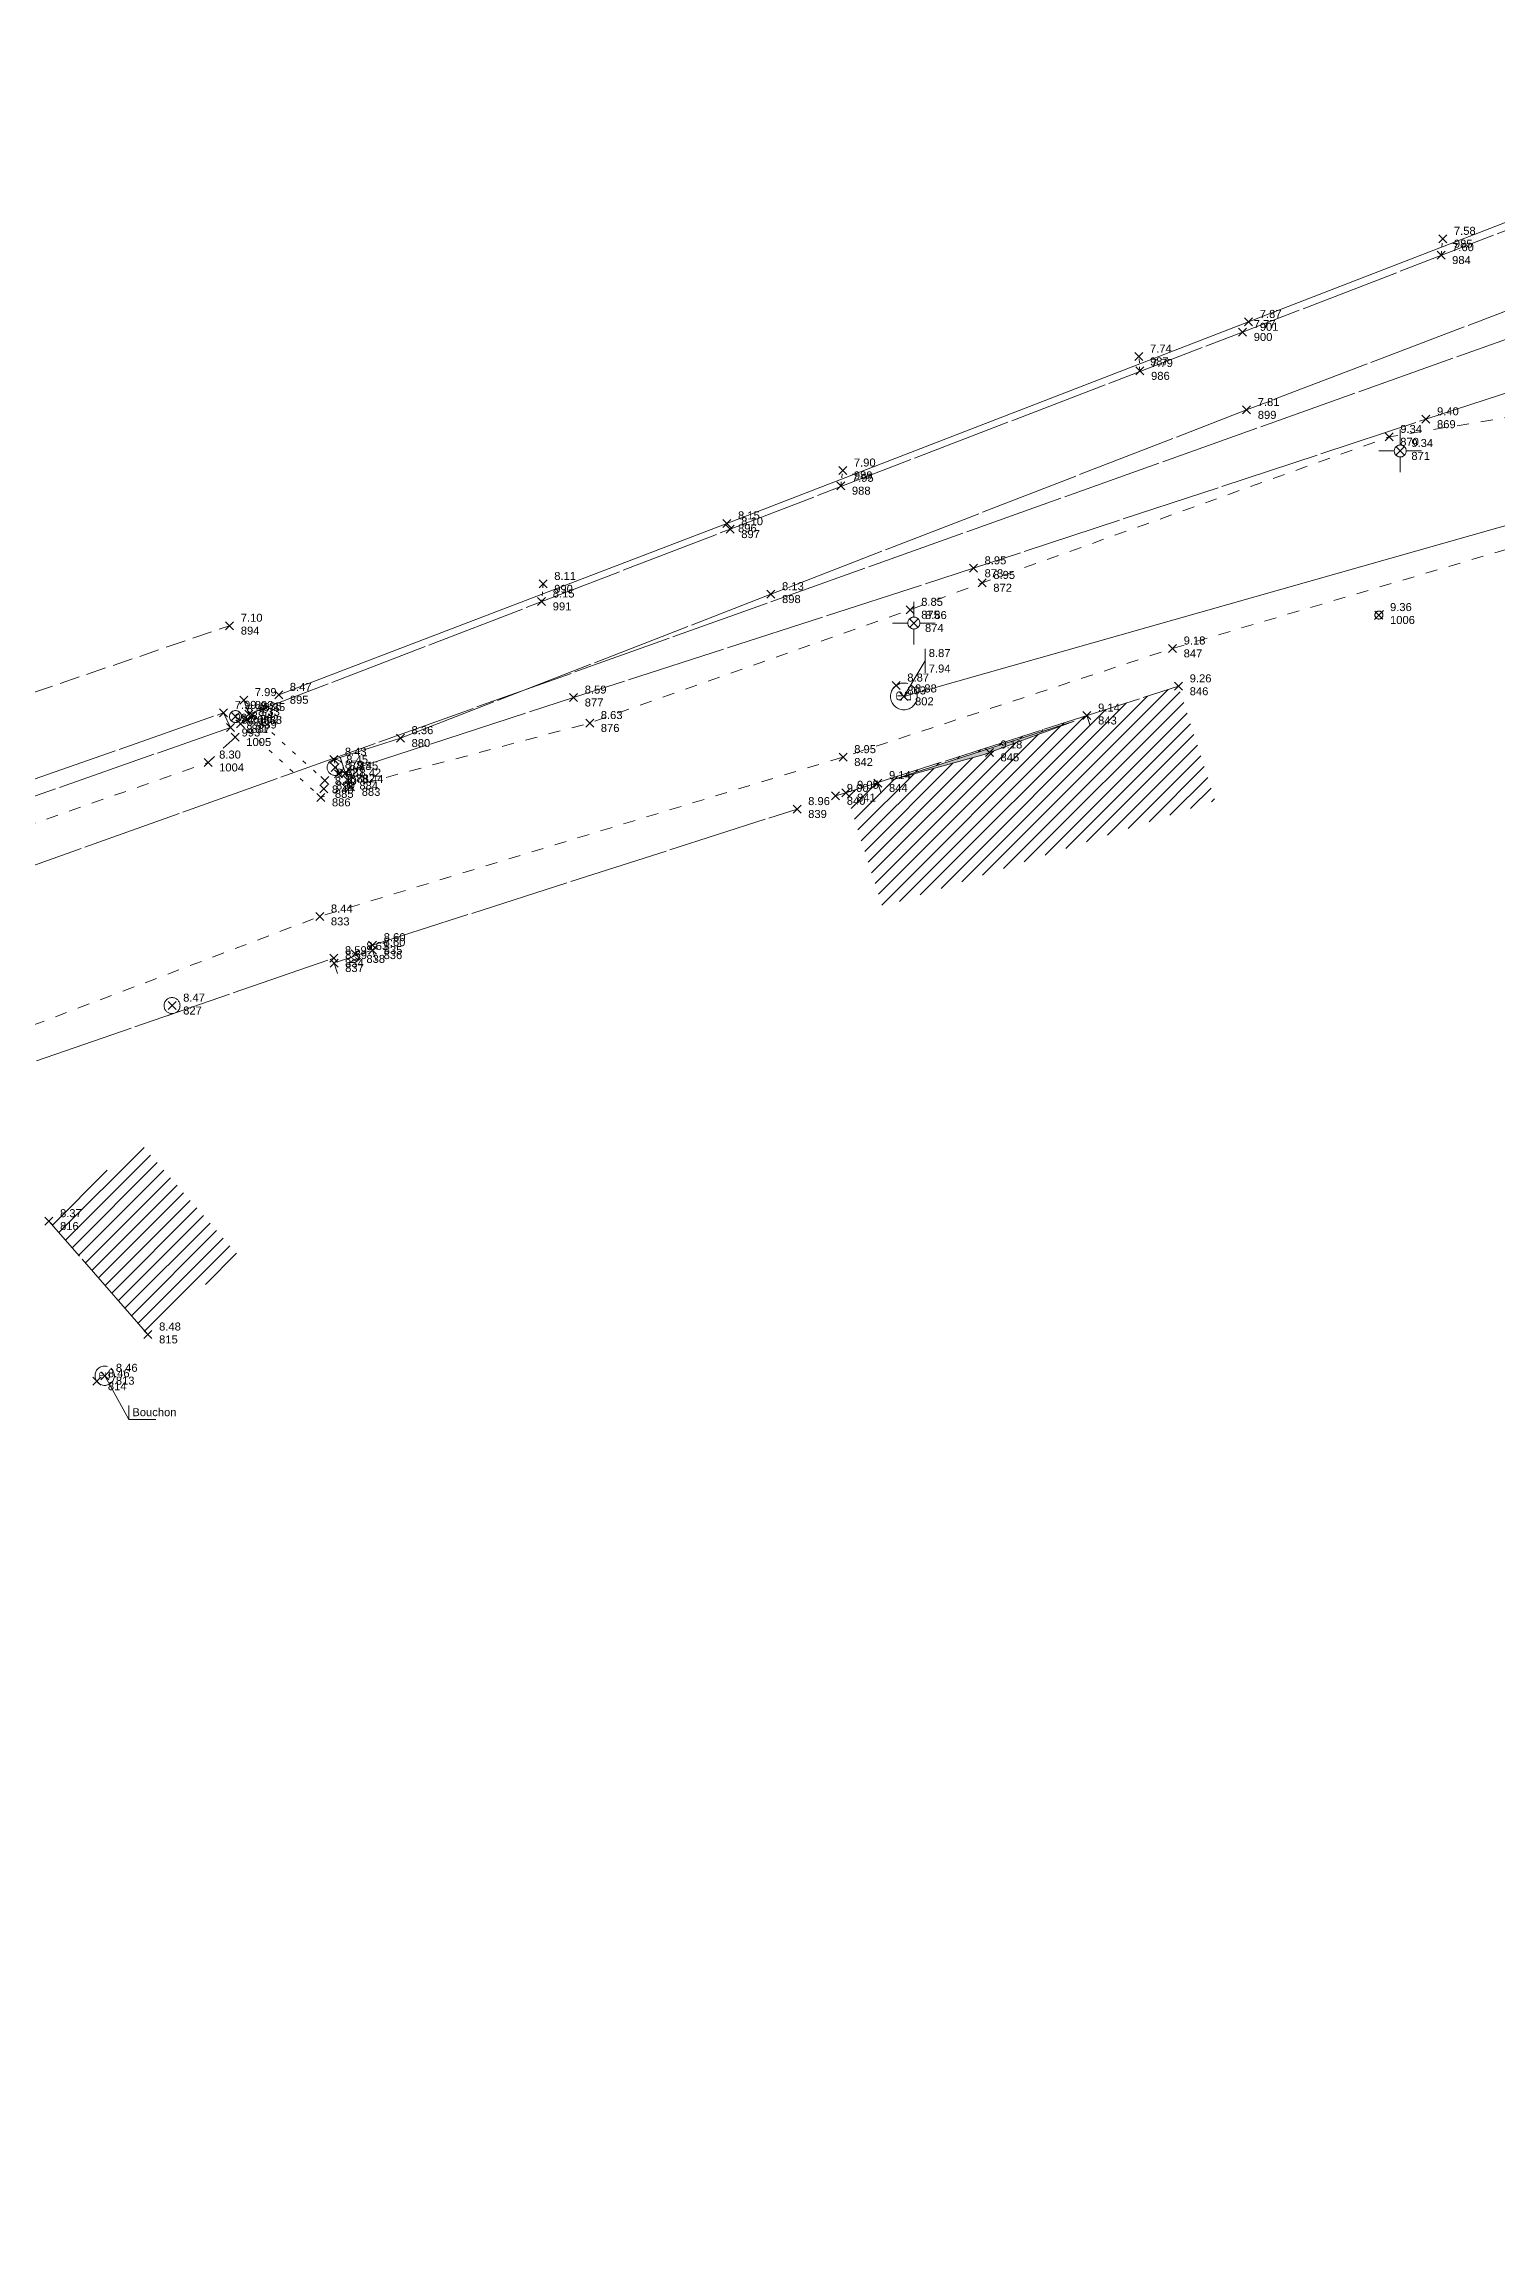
# Model space of a CAD drawing. Header units: metres. Extents: x 1232176 to 1232775, y 7198915 to 7199601.
# Drawn here: x 1232669 to 1232705.3, y 7199521.7 to 7199576.5 of the extents above; entities that cross this region are included whole.
import ezdxf
from ezdxf.enums import TextEntityAlignment as Align

# ---------------------------------------------------------------- set-up
doc = ezdxf.new("R2010")
doc.units = ezdxf.units.M
doc.header["$PDMODE"] = 3
doc.header["$PDSIZE"] = 0.1
for name, pattern in [('LL_0824', [0.35, 0.1, -0.25]), ('LL_0827', [0.2, 0.1, -0.1]), ('LL_0829', [0.6, 0.3, -0.3]), ('OL_0942', [0.7, 0.5, -0.2]), ('RL_1105', [2.5, 2.5, 0]), ('SL_1144', [2.5, 2.5, 0]), ('SL_1146', [2.5, 2.5, 0]), ('Socle_Continu', [2.5, 2.5, 0]), ('YL_2901', [2.5, 2.5, 0])]:
    doc.linetypes.add(name, pattern=pattern)
for name, color, linetype, lineweight in [('BATIH_SCS', 201, 'Socle_Continu', 13), ('CLOTU_SCS', 212, 'Socle_Continu', 13), ('EAUPO_SCS', 140, 'Socle_Continu', 13), ('MOBUR_SCS', 251, 'Socle_Continu', 13), ('NIVEL_SCS', 102, 'Socle_Continu', 13), ('SIGNV_SCS', 20, 'Socle_Continu', 13), ('SIGTA_SCI', 7, 'Socle_Continu', 13), ('SIGTM_SCI', 1, 'Socle_Continu', 13), ('SIGTO_SCI', 255, 'Socle_Continu', 13), ('VOIRI_SCS', 7, 'Socle_Continu', 13)]:
    doc.layers.add(name, color=color, linetype=linetype, lineweight=lineweight)
for name, color, linetype, lineweight, true_color in [('BATIM_SCS', 7, 'Socle_Continu', 13, 0xdf7fff), ('EAUUS_PSI', 7, 'Socle_Continu', 13, 0x7f3f00), ('EAUUS_SCI', 7, 'Socle_Continu', 13, 0x7f3f00), ('EAUUS_SCS', 7, 'Socle_Continu', 13, 0x7f3f00), ('EAUUS_SCT', 7, 'Socle_Continu', 13, 0x7f3f00), ('SIGTR_PSS', 7, 'Socle_Continu', 13, 0x9966cc), ('SIGTS_PSS', 7, 'Socle_Continu', 13, 0x9966cc)]:
    doc.layers.add(name, color=color, linetype=linetype, lineweight=lineweight, true_color=true_color)
doc.styles.add('Reseaux', font='arial.ttf')
doc.styles.get("Standard").update_dxf_attribs({"font": 'arial.ttf'})
doc.styles.add('Style_1', font='WINGDNG2.TTF')
doc.linetypes.add('CL_0181', pattern='A,3,-0.15,0.4,-0.381,["eu",Standard,S=0.254,R=0,X=-0.2,Y=-0.1],-0.381,0.4,-0.15', length=4.862)
doc.linetypes.add('NL_0902', pattern='A,0,["U",Style_1,S=0.127,R=0,X=-0.105,Y=-0.085],1', length=1)
pattern_1 = [(45, (0, 0), (-0.176776695297, 0.176776695297), [])]

# ---------------------------------------------------------------- blocks, each defined once
blk = doc.blocks.new('YP_1521')
at = {"layer": 'SIGTO_SCI', "color": 7, "linetype": 'Socle_Continu'}
blk.add_point((0, 0), dxfattribs=at)
at = {"layer": 'SIGTA_SCI', "linetype": 'Socle_Continu'}
blk.add_attdef('ALT', (0.278, 0.099), '', height=0.2, dxfattribs=at)
at = {"layer": 'SIGTA_SCI', "linetype": 'Socle_Continu', "flags": 9}
blk.add_attdef('CALQUE_ALT', (1.69, -1.18), '', height=0.2, dxfattribs=at)
at = {"layer": 'SIGTM_SCI', "linetype": 'Socle_Continu'}
blk.add_attdef('MAT', (0.278, -0.223), '', height=0.2, dxfattribs=at)
at = {"layer": 'SIGTM_SCI', "linetype": 'Socle_Continu', "flags": 9}
blk.add_attdef('CALQUE_MAT', (1.69, -1.501), '', height=0.2, dxfattribs=at)
at = {"layer": 'SIGTO_SCI', "linetype": 'Socle_Continu', "flags": 9}
for tag, p in [('ID', (1.69, 0.105)), ('NATURE', (1.69, -0.216)), ('FAMILLE', (1.69, -0.538)), ('CALQUE', (1.69, -0.859)), ('PCRS', (1.69, -1.823))]:
    blk.add_attdef(tag, p, '', height=0.2, dxfattribs=at)
blk = doc.blocks.new('CP_0161')
at = {"layer": 'EAUUS_SCS', "linetype": 'Socle_Continu', "const_width": 0.0333, "flags": 128}
for points in [[(-0.071, -0.125), (-0.195, -0.125, -0.405328), (-0.27, -0.05), (-0.27, 0.075, -0.999132), (-0.071, 0.075), (-0.071, 0.025), (-0.245, 0.025)], [(0.054, 0.175), (0.054, -0.038, 0.410802), (0.141, -0.125), (0.253, -0.125), (0.253, 0.175)]]:
    blk.add_lwpolyline(points, format="xyb", dxfattribs=at)
at = {"layer": 'EAUUS_SCS', "linetype": 'Socle_Continu'}
blk.add_circle((0, 0), 0.5, dxfattribs=at)
at = {"layer": 'EAUUS_SCS', "linetype": 'Socle_Continu', "flags": 9}
for tag, p in [('NATURE', (0.989, 0.255)), ('FAMILLE', (0.989, -0.066)), ('ID', (0.989, 0.577)), ('CALQUE', (0.989, -0.387)), ('PCRS', (0.989, -0.709)), ('TYPE', (0.989, -1.03))]:
    blk.add_attdef(tag, p, '', height=0.2, dxfattribs=at)
blk = doc.blocks.new('HP_0569')
at = {"layer": 'SIGNV_SCS', "linetype": 'Socle_Continu'}
blk.add_line((-0.2, -0.2), (0.2, -0.2), dxfattribs=at)
blk.add_circle((0, 0), 0.2, dxfattribs=at)
at = {"layer": 'SIGNV_SCS', "linetype": 'Socle_Continu', "flags": 9}
for tag, p in [('ID', (0.713, 0.595)), ('NATURE', (0.713, 0.273)), ('FAMILLE', (0.713, -0.048)), ('CALQUE', (0.713, -0.369)), ('PCRS', (0.713, -0.69))]:
    blk.add_attdef(tag, p, '', height=0.2, dxfattribs=at)
blk = doc.blocks.new('SP_1161')
at = {"layer": 'CLOTU_SCS', "linetype": 'Socle_Continu'}
for p, q in [((0, 0), (0, 0.275)), ((0.062, 0), (0.938, 0)), ((0.5, 0.154), (0.344, 0.103)), ((0.344, 0.103), (0.656, 0.103)), ((0.656, 0.103), (0.5, 0.154)), ((1, 0.275), (1, 0))]:
    blk.add_line(p, q, dxfattribs=at)
at = {"layer": 'CLOTU_SCS', "linetype": 'Socle_Continu', "flags": 9}
for tag, p in [('ID', (1.36, 0.385)), ('NATURE', (1.36, 0.064)), ('CALQUE', (1.36, -0.579)), ('FAMILLE', (1.36, -0.257)), ('PCRS', (1.36, -0.9))]:
    blk.add_attdef(tag, p, '', height=0.2, dxfattribs=at)
blk = doc.blocks.new('RP_1122')
at = {"layer": 'BATIM_SCS', "linetype": 'Socle_Continu'}
blk.add_hatch(color=256, dxfattribs=at).paths.add_polyline_path([(0.0625, 0.0331), (0.9375, 0.0331), (0.5, 0.1325)])
for p, q in [((0, 0.2651), (0, 0)), ((1, 0), (1, 0.2651)), ((0.5, 0.1325), (0.0625, 0.0331)), ((0.9375, 0.0331), (0.5, 0.1325)), ((0.0625, 0.0331), (0.9375, 0.0331))]:
    blk.add_line(p, q, dxfattribs=at)
at = {"layer": 'BATIM_SCS', "linetype": 'Socle_Continu', "flags": 9}
for tag, p in [('ID', (1.3417, 0.8705)), ('NATURE', (1.3417, 0.5492)), ('FAMILLE', (1.3417, 0.228)), ('CALQUE', (1.3417, -0.0933)), ('PCRS', (1.3417, -0.4146))]:
    blk.add_attdef(tag, p, '', height=0.2, dxfattribs=at)
blk = doc.blocks.new('LP_0844')
at = {"layer": 'VOIRI_SCS', "linetype": 'Socle_Continu'}
blk.add_circle((0, 0), 0.15, dxfattribs=at)
at = {"layer": 'VOIRI_SCS', "linetype": 'Socle_Continu', "flags": 9}
for tag, p in [('ID', (0.914, 0.102)), ('NATURE', (0.914, -0.22)), ('FAMILLE', (0.914, -0.541)), ('CALQUE', (0.914, -0.862)), ('PCRS', (0.914, -1.183))]:
    blk.add_attdef(tag, p, '', height=0.2, dxfattribs=at)
blk = doc.blocks.new('AP_0001')
at = {"layer": 'EAUPO_SCS', "linetype": 'Socle_Continu'}
blk.add_line((0.113, 0.113), (-0.113, -0.113), dxfattribs=at)
blk.add_circle((0, 0), 0.1, dxfattribs=at)
at = {"layer": 'EAUPO_SCS', "linetype": 'Socle_Continu', "flags": 9}
for tag, p in [('ID', (0.809, 0.507)), ('NATURE', (0.809, 0.186)), ('FAMILLE', (0.809, -0.135)), ('CALQUE', (0.809, -0.456)), ('PCRS', (0.809, -0.778))]:
    blk.add_attdef(tag, p, '', height=0.2, dxfattribs=at)
blk = doc.blocks.new('YP_2908')
at = {"layer": 'SIGTR_PSS', "linetype": 'Socle_Continu'}
for p, q in [((-0.15, 0), (-0.533, 0)), ((0, 0.15), (0, 0.533)), ((0.15, 0), (0.533, 0)), ((0.533, 0), (0.15, 0)), ((0, -0.15), (0, -0.533))]:
    blk.add_line(p, q, dxfattribs=at)
blk.add_circle((0, 0), 0.15, dxfattribs=at)
at = {"layer": 'SIGTR_PSS', "linetype": 'Socle_Continu', "flags": 9}
for tag, p in [('NATURE', (0.884, -0.047)), ('ID', (0.884, 0.274)), ('CALQUE', (0.884, -0.689)), ('FAMILLE', (0.884, -0.368)), ('PCRS', (0.884, -1.011))]:
    blk.add_attdef(tag, p, '', height=0.2, dxfattribs=at)
blk = doc.blocks.new('*U73')
at = {"layer": 'EAUUS_SCI', "linetype": 'Socle_Continu'}
blk.add_line((0.602, -1.098), (0, 0), dxfattribs=at)
at = {"layer": 'EAUUS_SCI', "linetype": 'Socle_Continu', "flags": 128}
blk.add_lwpolyline([(1.275, -1.098), (0.602, -1.098), (0.602, -0.741)], dxfattribs=at)
at = {"layer": 'EAUUS_SCI', "linetype": 'Socle_Continu'}
blk.add_point((0, 0), dxfattribs=at)
at = {"layer": 'EAUUS_SCI', "linetype": 'Socle_Continu', "flags": 9}
for tag, p in [('NATURE', (1.967, -0.177)), ('ID', (1.967, 0.144)), ('FAMILLE', (1.967, -0.499)), ('CALQUE', (1.967, -0.82)), ('PCRS', (1.967, -1.141))]:
    blk.add_attdef(tag, p, '', height=0.2, dxfattribs=at)
at = {"layer": 'EAUUS_SCI', "linetype": 'Socle_Continu'}
blk.add_attdef('TXT', (0.691, -1.011), '', height=0.2, dxfattribs=at)
blk = doc.blocks.new('*U103')
at = {"layer": 'EAUUS_PSI', "linetype": 'Socle_Continu'}
blk.add_line((0.531, 0.889), (0, 0), dxfattribs=at)
at = {"layer": 'EAUUS_PSI', "linetype": 'Socle_Continu', "flags": 128}
blk.add_lwpolyline([(0.531, 0.589), (0.531, 1.189)], dxfattribs=at)
at = {"layer": 'EAUUS_PSI', "linetype": 'Socle_Continu'}
blk.add_point((0, 0), dxfattribs=at)
for tag, p in [('TAMPON', (0.621, 1.084)), ('RADIER', (0.621, 0.697))]:
    blk.add_attdef(tag, text='', height=0.2, dxfattribs=at).set_placement(p, align=Align.MIDDLE_LEFT)
at = {"layer": 'EAUUS_PSI', "linetype": 'Socle_Continu', "flags": 9}
for tag, p in [('CALQUE', (2.323, 0.466)), ('FAMILLE', (2.525, -0.101))]:
    blk.add_attdef(tag, p, '', height=0.2, dxfattribs=at)
at = {"layer": 'EAUUS_PSI', "linetype": 'Socle_Continu', "style": 'Reseaux', "flags": 9}
for tag, p in [('ID', (2.525, 0.541)), ('NATURE', (2.525, 0.22))]:
    blk.add_attdef(tag, p, '', height=0.2, dxfattribs=at)

msp = doc.modelspace()

# ---------------------------------------------------------------- hatches: boundary and pattern name
at = {"layer": 'BATIH_SCS', "linetype": 'Socle_Continu'}
h = msp.add_hatch(dxfattribs=at)
h.set_pattern_fill('RL_1107', color=256, pattern_type=2)
h.set_pattern_definition(pattern_1)
h.paths.add_polyline_path([(1232697.353, 7199560.471), (1232689.042, 7199557.812), (1232689.956, 7199554.955), (1232698.267, 7199557.613)])
h.paths.add_polyline_path([(1232694.748, 7199559.604), (1232692.493, 7199558.771), (1232690.176, 7199558.127)], flags=16)
h = msp.add_hatch(dxfattribs=at)
h.set_pattern_fill('RL_1107', color=256, pattern_type=2)
h.set_pattern_definition(pattern_1)
h.paths.add_polyline_path([(1232671.387, 7199549.079), (1232669.128, 7199547.106), (1232671.603, 7199544.273), (1232673.862, 7199546.246)])

# ---------------------------------------------------------------- linework, layer by layer
at = {"layer": 'BATIM_SCS', "linetype": 'RL_1105', "flags": 128}
for points in [[(1232689.042, 7199557.812), (1232697.353, 7199560.471)], [(1232671.603, 7199544.273), (1232669.128, 7199547.106)]]:
    msp.add_lwpolyline(points, dxfattribs=at)
at = {"layer": 'CLOTU_SCS', "linetype": 'SL_1146', "flags": 128}
for points in [[(1232673.995, 7199560.128), (1232674.124, 7199559.772), (1232686.148, 7199564.398), (1232698.953, 7199569.325), (1232713.922, 7199575.105), (1232714.022, 7199575.256), (1232713.912, 7199575.488)], [(1232718.093, 7199571.959), (1232713.664, 7199570.476), (1232703.532, 7199567.145), (1232692.228, 7199563.42), (1232682.238, 7199560.19), (1232676.363, 7199558.283), (1232676.244, 7199558.639), (1232677.911, 7199559.176)], [(1232661.064, 7199555.461), (1232673.492, 7199559.809), (1232673.664, 7199559.441), (1232661.558, 7199555.205), (1232657.656, 7199553.888), (1232656.501, 7199553.489), (1232643.717, 7199548.998), (1232631.082, 7199544.592), (1232630.946, 7199544.944), (1232643.655, 7199549.375), (1232656.324, 7199553.809), (1232659.983, 7199555.093)], [(1232677.216, 7199554.003), (1232687.82, 7199557.404)], [(1232688.785, 7199557.733), (1232689.042, 7199557.812)], [(1232668.168, 7199548.226), (1232666.446, 7199550.297), (1232676.247, 7199553.677)]]:
    msp.add_lwpolyline(points, dxfattribs=at)
at = {"layer": 'CLOTU_SCS', "linetype": 'SL_1144', "flags": 128}
msp.add_lwpolyline([(1232677.911, 7199559.176), (1232687.167, 7199562.774), (1232699.054, 7199567.378), (1232715.027, 7199573.481)], dxfattribs=at)
at = {"layer": 'EAUUS_SCT', "linetype": 'CL_0181', "flags": 128}
msp.add_lwpolyline([(1232690.49, 7199560.219), (1232716.123, 7199567.497)], dxfattribs=at)
at = {"layer": 'MOBUR_SCS', "linetype": 'NL_0902', "flags": 128}
msp.add_lwpolyline([(1232674.869, 7199560.258), (1232686.068, 7199564.544), (1232699.104, 7199569.578), (1232713.807, 7199575.266)], dxfattribs=at)
at = {"layer": 'NIVEL_SCS', "linetype": 'OL_0942', "flags": 128}
msp.add_lwpolyline([(1232594.514, 7199535.169), (1232607.543, 7199539.393), (1232619.228, 7199542.967), (1232628.38, 7199546.181), (1232640.293, 7199550.439), (1232649.357, 7199553.674), (1232655.265, 7199555.475), (1232655.733, 7199555.742), (1232664.137, 7199558.748), (1232673.644, 7199561.986)], dxfattribs=at)
at = {"layer": 'SIGTS_PSS', "linetype": 'YL_2901', "flags": 128}
msp.add_lwpolyline([(1232242.852, 7198954.501), (1232189.936, 7198952.042), (1232261.971, 7199028.11), (1232304.103, 7199106.496), (1232331.072, 7199190.429), (1232351.22, 7199279.26), (1232386.124, 7199352.6), (1232443.41, 7199421.398), (1232502.151, 7199471.743), (1232588.035, 7199526.334), (1232660.288, 7199552.976), (1232726.202, 7199576.527)], dxfattribs=at)
at = {"layer": 'VOIRI_SCS', "linetype": 'LL_0827', "flags": 128}
for points in [[(1232703.91, 7199571.247), (1232703.954, 7199571.655)], [(1232696.388, 7199568.353), (1232696.36, 7199568.713)], [(1232688.913, 7199565.483), (1232688.962, 7199565.865)], [(1232681.476, 7199563.03), (1232681.438, 7199562.592)]]:
    msp.add_lwpolyline(points, dxfattribs=at)
at = {"layer": 'VOIRI_SCS', "linetype": 'LL_0829', "flags": 128}
for points in [[(1232707.43, 7199568.146), (1232707.529, 7199567.513), (1232702.613, 7199566.704), (1232692.446, 7199563.057), (1232690.644, 7199562.384), (1232682.639, 7199559.554), (1232676.665, 7199557.957)], [(1232666.447, 7199550.585), (1232666.504, 7199551.224), (1232667.43, 7199551.507), (1232675.895, 7199554.719), (1232688.971, 7199558.702), (1232697.202, 7199561.417), (1232706.204, 7199564.09), (1232708.05, 7199564.096), (1232708.143, 7199563.118)], [(1232176.773, 7198945.58), (1232184.824, 7198949.136), (1232189.035, 7198951.799), (1232197.775, 7198957.97), (1232200.189, 7198959.681), (1232207.34, 7198965.315), (1232217.299, 7198974.288), (1232225.041, 7198981.756), (1232233.817, 7198991.391), (1232243.49, 7199003.223), (1232251.893, 7199014.445), (1232260.381, 7199026.224), (1232263.533, 7199030.724), (1232268.608, 7199038.321), (1232276.637, 7199051.367), (1232283.954, 7199064.25), (1232291.337, 7199079.215), (1232297.915, 7199092.936), (1232304.109, 7199106.982), (1232307.537, 7199115.426), (1232311.991, 7199127.535), (1232314.6, 7199134.232), (1232319.371, 7199147.573), (1232321.683, 7199154.294), (1232325.989, 7199169.633), (1232329.343, 7199183.575), (1232330.824, 7199190.558), (1232333.009, 7199200.152), (1232336.846, 7199217.195), (1232340.696, 7199234.515), (1232343.85, 7199248.613), (1232347.53, 7199265.329), (1232350.996, 7199279.313), (1232353.393, 7199287.513), (1232357.503, 7199298.747), (1232363.864, 7199311.926), (1232368.115, 7199320.692), (1232374.195, 7199332.098), (1232381.621, 7199346.074), (1232386.201, 7199353.081), (1232396.053, 7199367.701), (1232403.91, 7199377.482), (1232412.882, 7199388.288), (1232422.231, 7199399.373), (1232432.147, 7199409.931), (1232440.319, 7199418.535), (1232445.041, 7199423.391), (1232455.695, 7199434.462), (1232462.575, 7199440.784), (1232471.228, 7199448.493), (1232482.533, 7199457.491), (1232495.099, 7199466.71), (1232505.71, 7199474.306), (1232517.516, 7199482.88), (1232530.12, 7199491.513), (1232541.806, 7199499.734), (1232554.943, 7199509.045), (1232563.141, 7199514.372), (1232573.343, 7199519.874), (1232585.321, 7199525.593), (1232585.911, 7199525.753), (1232591.509, 7199527.957), (1232595.238, 7199529.79), (1232601.724, 7199532.151), (1232611.467, 7199536.595), (1232624.707, 7199541.603), (1232635.818, 7199545.941), (1232645.963, 7199549.477), (1232655.204, 7199552.678), (1232657.823, 7199553.283), (1232666.129, 7199556.12), (1232673.103, 7199558.567), (1232673.782, 7199559.202)]]:
    msp.add_lwpolyline(points, dxfattribs=at)
at = {"layer": 'VOIRI_SCS', "linetype": 'LL_0824', "flags": 128}
msp.add_lwpolyline([(1232676.533, 7199558.292), (1232676.665, 7199557.957), (1232675.921, 7199557.694), (1232673.912, 7199559.536), (1232674.208, 7199559.754), (1232676.024, 7199558.114)], dxfattribs=at)

# ---------------------------------------------------------------- block references
at = {"layer": 'BATIM_SCS', "linetype": 'Socle_Continu', "xscale": 5.490494452987523, "rotation": 197.898872611246}
msp.add_blockref('RP_1122', (1232695.064, 7199559.741), dxfattribs=at)
at = {"layer": 'CLOTU_SCS', "linetype": 'Socle_Continu', "xscale": 1.012127857630332, "yscale": 1.012127857630332, "rotation": 198.5393499145141}
msp.add_blockref('SP_1161', (1232677.212, 7199553.877), dxfattribs=at)
at = {"layer": 'EAUPO_SCS', "linetype": 'Socle_Continu'}
msp.add_blockref('AP_0001', (1232702.358, 7199562.252), dxfattribs=at)
at = {"layer": 'EAUUS_PSI', "linetype": 'Socle_Continu'}
msp.add_blockref('*U103', (1232690.49, 7199560.219), dxfattribs=at).add_auto_attribs({'TAMPON': '8.87', 'RADIER': '7.94'})
at = {"layer": 'EAUUS_SCI', "linetype": 'Socle_Continu'}
msp.add_blockref('*U73', (1232670.522, 7199543.242), dxfattribs=at).add_auto_attribs({'TXT': 'Bouchon'})
at = {"layer": 'EAUUS_SCS', "linetype": 'Socle_Continu'}
for p, xscale, yscale in [((1232690.49, 7199560.219), 0.6668158851634589, 0.6668158851634589), ((1232670.522, 7199543.242), 0.4845682756083949, 0.4845682756083949)]:
    msp.add_blockref('CP_0161', p, dxfattribs=dict(at, xscale=xscale, yscale=yscale))
at = {"layer": 'SIGNV_SCS', "linetype": 'Socle_Continu'}
for p, rotation in [((1232676.28, 7199558.444), 108.5883039310371), ((1232672.204, 7199552.492), 19.02503405867554)]:
    msp.add_blockref('HP_0569', p, dxfattribs=dict(at, rotation=rotation))
at = {"layer": 'SIGTO_SCI', "linetype": 'Socle_Continu'}
for p, values in [((1232703.91, 7199571.247), {'ALT': '7.60', 'MAT': '984'}), ((1232703.954, 7199571.655), {'ALT': '7.58', 'MAT': '985'}), ((1232699.104, 7199569.578), {'ALT': '7.87', 'MAT': '901'}), ((1232698.953, 7199569.325), {'ALT': '7.77', 'MAT': '900'}), ((1232696.36, 7199568.713), {'ALT': '7.74', 'MAT': '987'}), ((1232696.388, 7199568.353), {'ALT': '7.79', 'MAT': '986'}), ((1232699.054, 7199567.378), {'ALT': '7.81', 'MAT': '899'}), ((1232703.532, 7199567.145), {'ALT': '9.40', 'MAT': '869'}), ((1232702.613, 7199566.704), {'ALT': '9.34', 'MAT': '870'}), ((1232702.891, 7199566.352), {'ALT': '9.34', 'MAT': '871'}), ((1232688.962, 7199565.865), {'ALT': '7.90', 'MAT': '989'}), ((1232688.913, 7199565.483), {'ALT': '7.95', 'MAT': '988'}), ((1232686.068, 7199564.544), {'ALT': '8.15', 'MAT': '896'}), ((1232686.148, 7199564.398), {'ALT': '8.10', 'MAT': '897'}), ((1232681.476, 7199563.03), {'ALT': '8.11', 'MAT': '990'}), ((1232692.228, 7199563.42), {'ALT': '8.95', 'MAT': '873'}), ((1232692.446, 7199563.057), {'ALT': '8.95', 'MAT': '872'}), ((1232681.438, 7199562.592), {'ALT': '8.15', 'MAT': '991'}), ((1232687.167, 7199562.774), {'ALT': '8.13', 'MAT': '898'}), ((1232673.644, 7199561.986), {'ALT': '7.10', 'MAT': '894'}), ((1232690.644, 7199562.384), {'ALT': '8.85', 'MAT': '875'}), ((1232690.739, 7199562.053), {'ALT': '8.86', 'MAT': '874'}), ((1232702.358, 7199562.252), {'ALT': '9.36', 'MAT': '1006'}), ((1232697.202, 7199561.417), {'ALT': '9.18', 'MAT': '847'}), ((1232674.869, 7199560.258), {'ALT': '8.47', 'MAT': '895'}), ((1232690.297, 7199560.491), {'ALT': '8.87', 'MAT': '803'}), ((1232697.353, 7199560.471), {'ALT': '9.26', 'MAT': '846'}), ((1232673.492, 7199559.809), {'ALT': '7.99', 'MAT': '992'}), ((1232673.79, 7199559.715), {'ALT': '8.48', 'MAT': '891'}), ((1232673.995, 7199560.128), {'ALT': '7.99', 'MAT': '893'}), ((1232674.124, 7199559.772), {'ALT': '8.35', 'MAT': '892'}), ((1232674.208, 7199559.754), {'ALT': '8.35', 'MAT': '888'}), ((1232682.238, 7199560.19), {'ALT': '8.59', 'MAT': '877'}), ((1232690.49, 7199560.219), {'ALT': '8.88', 'MAT': '802'}), ((1232695.064, 7199559.741), {'ALT': '9.14', 'MAT': '843'}), ((1232673.664, 7199559.441), {'ALT': '8.26', 'MAT': '993'}), ((1232673.782, 7199559.202), {'ALT': '8.31', 'MAT': '1005'}), ((1232673.912, 7199559.536), {'ALT': '8.34', 'MAT': '887'}), ((1232674.076, 7199559.639), {'ALT': '8.33', 'MAT': '889'}), ((1232677.911, 7199559.176), {'ALT': '8.36', 'MAT': '880'}), ((1232682.639, 7199559.554), {'ALT': '8.63', 'MAT': '876'}), ((1232676.244, 7199558.639), {'ALT': '8.43', 'MAT': '879'}), ((1232688.971, 7199558.702), {'ALT': '8.95', 'MAT': '842'}), ((1232692.626, 7199558.819), {'ALT': '9.18', 'MAT': '845'}), ((1232673.103, 7199558.567), {'ALT': '8.30', 'MAT': '1004'}), ((1232676.024, 7199558.114), {'ALT': '8.42', 'MAT': '890'}), ((1232676.28, 7199558.444), {'ALT': '8.45', 'MAT': '881'}), ((1232676.363, 7199558.283), {'ALT': '8.43', 'MAT': '878'}), ((1232676.533, 7199558.292), {'ALT': '8.45', 'MAT': '882'}), ((1232676.608, 7199558.115), {'ALT': '8.42', 'MAT': '884'}), ((1232675.921, 7199557.694), {'ALT': '8.40', 'MAT': '886'}), ((1232675.996, 7199557.906), {'ALT': '8.40', 'MAT': '885'}), ((1232676.665, 7199557.957), {'ALT': '8.44', 'MAT': '883'}), ((1232688.785, 7199557.733), {'ALT': '9.00', 'MAT': '840'}), ((1232689.042, 7199557.812), {'ALT': '9.05', 'MAT': '841'}), ((1232689.839, 7199558.054), {'ALT': '9.14', 'MAT': '844'}), ((1232687.82, 7199557.404), {'ALT': '8.96', 'MAT': '839'}), ((1232675.895, 7199554.719), {'ALT': '8.44', 'MAT': '833'}), ((1232676.247, 7199553.677), {'ALT': '8.59', 'MAT': '834'}), ((1232676.782, 7199553.782), {'ALT': '8.63', 'MAT': '838'}), ((1232677.212, 7199553.877), {'ALT': '8.60', 'MAT': '836'}), ((1232677.216, 7199554.003), {'ALT': '8.60', 'MAT': '835'}), ((1232676.252, 7199553.555), {'ALT': '8.59', 'MAT': '837'}), ((1232672.204, 7199552.492), {'ALT': '8.47', 'MAT': '827'}), ((1232669.128, 7199547.106), {'ALT': '8.37', 'MAT': '816'}), ((1232671.603, 7199544.273), {'ALT': '8.48', 'MAT': '815'}), ((1232670.323, 7199543.104), {'ALT': '8.46', 'MAT': '814'}), ((1232670.522, 7199543.242), {'ALT': '8.46', 'MAT': '813'})]:
    msp.add_blockref('YP_1521', p, dxfattribs=at).add_auto_attribs(values)
at = {"layer": 'SIGTR_PSS', "color": 193, "linetype": 'Socle_Continu'}
for p in [(1232702.891, 7199566.352), (1232690.739, 7199562.053)]:
    msp.add_blockref('YP_2908', p, dxfattribs=at)
at = {"layer": 'VOIRI_SCS', "linetype": 'Socle_Continu'}
msp.add_blockref('LP_0844', (1232673.79, 7199559.715), dxfattribs=at)

doc.saveas('drawing.dxf')
